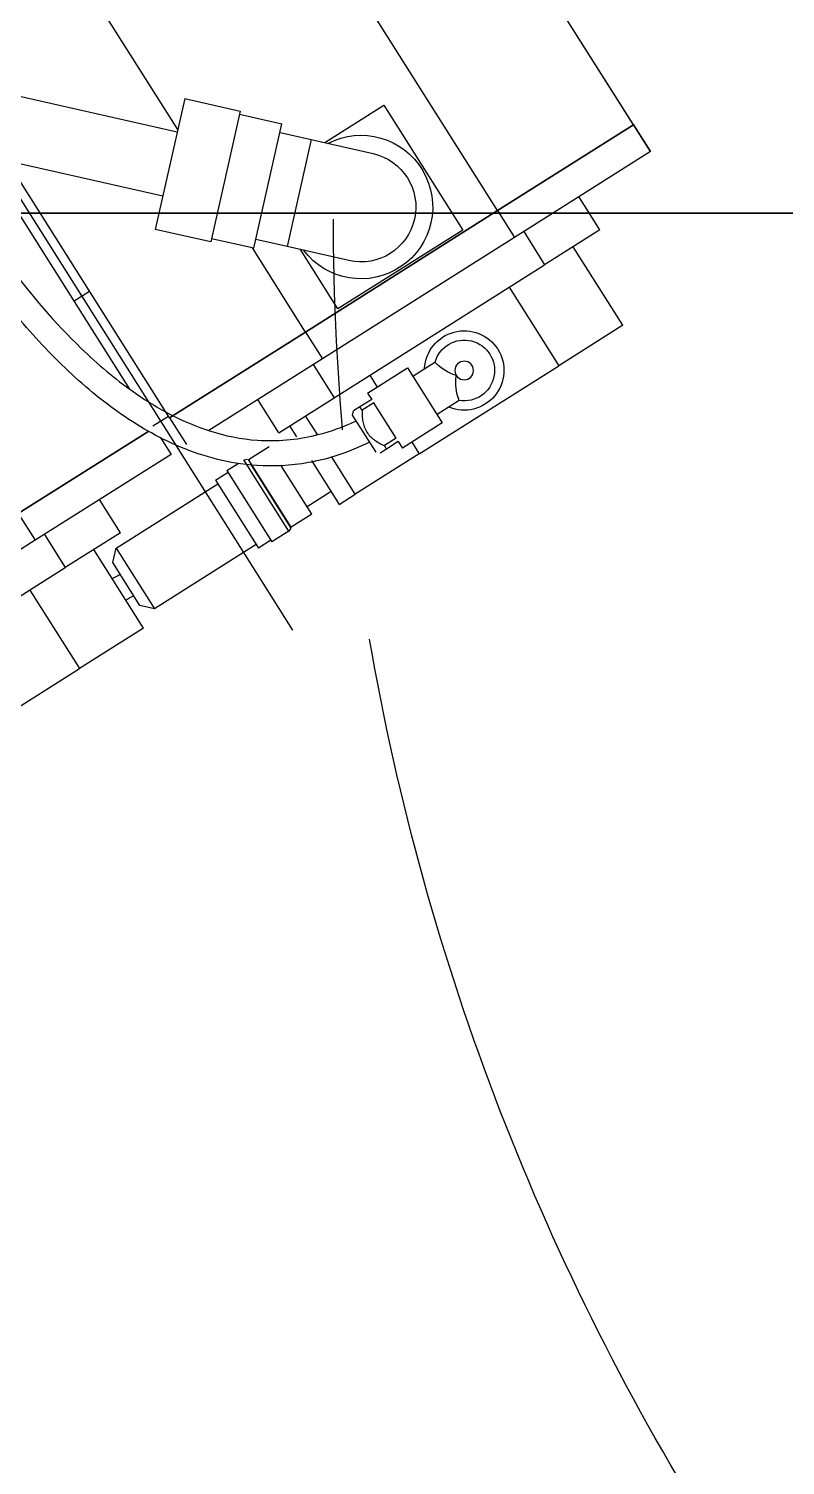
# Model space of a CAD drawing. Header units: millimetres. Extents: x 10462777 to 22643323, y 453826 to 1389191.
# Drawn here: x 11279049 to 11279228.3, y 583137.8 to 583478.1 of the extents above; entities that cross this region are included whole.
import ezdxf

# ---------------------------------------------------------------- set-up
doc = ezdxf.new("R2010")
doc.units = ezdxf.units.MM
doc.header["$LTSCALE"] = 200
doc.header["$MEASUREMENT"] = 0
doc.linetypes.add('CENTER2', pattern=[1.125, 0.75, -0.125, 0.125, -0.125])
doc.linetypes.add('PHANTOM', pattern=[2.5, 1.25, -0.25, 0.25, -0.25, 0.25, -0.25])
doc.layers.get('0').update_dxf_attribs({"linetype": 'CONTINUOUS'})
for name, color, linetype in [('$DDT_AUDIT_GENERATED_(1626)', 7, 'CONTINUOUS'), ('$DDT_AUDIT_GENERATED_(77F)', 7, 'CONTINUOUS'), ('$DDT_AUDIT_GENERATED_(7CC)', 7, 'CONTINUOUS'), ('$DDT_AUDIT_GENERATED_(7ED)', 7, 'CONTINUOUS'), ('DV1_DEFAULT', 7, 'CONTINUOUS'), ('DV4_Default', 7, 'CONTINUOUS')]:
    doc.layers.add(name, color=color, linetype=linetype)
doc.layers.add('LAYOUT', color=8, linetype='CONTINUOUS', lineweight=25)

# ---------------------------------------------------------------- blocks, each defined once
blk = doc.blocks.new('A$C1F6A7A18')
at = {"layer": '$DDT_AUDIT_GENERATED_(1626)', "color": 7, "linetype": 'Continuous', "ltscale": 25.4}
for points, knots in [([(-1381.95, 39.13), (-1381.66, 36.4), (-1380.62, 29.78), (-1376.68, 19.64), (-1370.58, 10.79), (-1363.72, 3.97), (-1356.52, -1.24), (-1348.87, -5.44), (-1338.37, -9.89), (-1324.3, -13.83), (-1306.82, -16.45), (-1286.09, -17.7), (-1262.28, -17.44), (-1235.52, -16.63), (-1213.29, -17.14), (-1196.07, -19.93), (-1184, -23.79), (-1173.25, -30.05), (-1164.49, -39.17), (-1159.32, -48.9), (-1156.89, -55.37), (-1156.09, -57.76)], [0.0170368, 0.0170368, 0.0170368, 0.0170368, 0.0357319, 0.0643153, 0.0880962, 0.1081491, 0.1296404, 0.1483088, 0.1675116, 0.2072936, 0.2475607, 0.2878062, 0.3485319, 0.409483, 0.4699374, 0.4995087, 0.528191, 0.5560649, 0.5837048, 0.6133102, 0.630318, 0.630318, 0.630318, 0.630318]), ([(-1247.32, -11.02), (-1249.45, -11.07), (-1258.34, -11.27), (-1276.21, -11.7), (-1300.68, -11.26), (-1320.95, -8.45), (-1334.47, -4.66), (-1342.79, -1.64), (-1351.31, 2.52), (-1360.1, 8.6), (-1368.3, 17.15), (-1373.53, 27.23), (-1375.48, 35.23), (-1375.93, 38.52), (-1376, 39.16)], [0.6418335, 0.6418335, 0.6418335, 0.6418335, 0.6561866, 0.7017564, 0.7622496, 0.8211276, 0.839313, 0.8572261, 0.8810005, 0.9032384, 0.9290884, 0.9598134, 0.9782928, 0.9827422, 0.9827422, 0.9827422, 0.9827422])]:
    blk.add_open_spline(points, degree=3, knots=knots, dxfattribs=at)
for points in [[(-1382.88, -27.53), (-1382.85, -28.27), (-1382.8, -28.98), (-1382.75, -29.69)], [(-1376.71, -29.69), (-1376.77, -28.99), (-1376.81, -28.27), (-1376.86, -27.53)]]:
    blk.add_open_spline(points, degree=3, dxfattribs=at)
at = {"layer": '$DDT_AUDIT_GENERATED_(77F)', "color": 7, "linetype": 'Continuous', "ltscale": 25.4}
for p, q in [((-1359.3, 132.18), (-1359.3, 94.1)), ((-1351.8, 132.18), (-1359.3, 132.18)), ((-1351.8, 132.18), (-1351.8, 94.1)), ((-1351.8, 94.1), (-1351.8, 132.18)), ((-1351.8, 132.18), (-1153.5, 132.18)), ((-1368.6, 112.18), (-1359.3, 112.18)), ((-1368.6, 112.18), (-1368.6, 96.68)), ((-1390.6, 104.68), (-1368.6, 104.68)), ((-1390.6, 104.68), (-1390.6, 86.71)), ((-1368.6, 37.68), (-1368.6, 96.68)), ((-1359.3, 96.68), (-1368.6, 96.68)), ((-1359.3, 94.1), (-1359.3, 40.25)), ((-1351.8, 94.1), (-1359.3, 94.1)), ((-1351.8, 94.1), (-1351.8, 40.25)), ((-1351.8, 40.25), (-1351.8, 94.1)), ((-1351.8, 94.1), (-1153.5, 94.1)), ((-1368.6, 86.71), (-1390.6, 86.71)), ((-1390.6, 47.64), (-1390.6, 86.71)), ((-1316.3, 84.68), (-1351.3, 84.68)), ((-1351.3, 84.68), (-1351.3, 49.68)), ((-1316.3, 68.06), (-1316.3, 84.68)), ((-1351.3, 49.68), (-1334.68, 49.68)), ((-1390.6, 47.64), (-1390.6, 29.68)), ((-1387.3, 47.64), (-1390.6, 47.64)), ((-1368.6, 47.64), (-1371.9, 47.64)), ((-1359.3, 37.68), (-1368.6, 37.68)), ((-1368.6, 22.18), (-1368.6, 37.68)), ((-1359.3, 40.25), (-1359.3, 8.42)), ((-1351.8, 40.25), (-1359.3, 40.25)), ((-1351.8, 40.25), (-1351.8, 2.18)), ((-1351.8, 2.18), (-1351.8, 40.25)), ((-1351.8, 40.25), (-1328.23, 40.25)), ((-1295.1, 40.25), (-1196.08, 40.25)), ((-1390.6, 25.18), (-1390.6, 29.68)), ((-1390.6, 29.68), (-1380.02, 29.68)), ((-1373.87, 29.68), (-1368.6, 29.68)), ((-1378.26, 25.18), (-1390.6, 25.18)), ((-1387, 25.18), (-1387, 18.48)), ((-1368.6, 25.18), (-1371.68, 25.18)), ((-1368.6, 22.18), (-1359.3, 22.18)), ((-1351.8, 2.18), (-1359.3, 2.18)), ((-1351.8, 2.18), (-1279.83, 2.18)), ((-1351.3, -2.18), (-1351.3, 2.18)), ((-1316.3, -2.18), (-1316.3, 2.18)), ((-1359.3, -2.18), (-1359.3, -40.25)), ((-1354.5, -2.18), (-1359.3, -2.18)), ((-1340.98, -2.18), (-1275.48, -2.18)), ((-1351.8, -3.67), (-1351.8, -40.25)), ((-1351.8, -40.25), (-1351.8, -3.67)), ((-1368.6, -22.18), (-1359.3, -22.18)), ((-1368.6, -22.18), (-1368.6, -37.68)), ((-1390.6, -29.68), (-1368.6, -29.68)), ((-1390.6, -29.68), (-1390.6, -47.64)), ((-1368.6, -96.68), (-1368.6, -37.68)), ((-1359.3, -37.68), (-1368.6, -37.68)), ((-1359.3, -40.25), (-1359.3, -94.1)), ((-1351.8, -40.25), (-1359.3, -40.25)), ((-1368.6, -47.64), (-1390.6, -47.64)), ((-1390.6, -86.71), (-1390.6, -47.64))]:
    blk.add_line(p, q, dxfattribs=at)
at = {"layer": '$DDT_AUDIT_GENERATED_(7CC)', "color": 7, "linetype": 'Continuous', "ltscale": 25.4}
for p, q in [((-1385, 62.4), (-1385, 56.18)), ((-1374.2, 56.18), (-1374.2, 62.38)), ((-1387.3, 56.18), (-1387.3, 44.98)), ((-1371.9, 56.18), (-1387.3, 56.18)), ((-1371.9, 44.98), (-1371.9, 56.18)), ((-1385.5, 44.98), (-1387.3, 44.98)), ((-1385.5, 44.98), (-1385.5, 41.68)), ((-1384.55, 44.98), (-1374.65, 44.98)), ((-1384.55, 44.98), (-1384.55, 41.68)), ((-1374.65, 44.98), (-1374.65, 41.68)), ((-1371.9, 44.98), (-1373.7, 44.98)), ((-1373.7, 44.98), (-1373.7, 41.68)), ((-1385.5, 41.68), (-1384.55, 41.68)), ((-1385.5, 41.68), (-1385.5, 39.88)), ((-1374.65, 41.68), (-1373.7, 41.68)), ((-1373.7, 41.68), (-1373.7, 39.88)), ((-1384.8, 39.18), (-1374.4, 39.18)), ((-1374.4, 39.18), (-1373.7, 39.88)), ((-1389.1, 18.48), (-1375.33, 18.48)), ((-1389.1, 18.48), (-1389.1, 12.68)), ((-1370.1, 12.68), (-1370.1, 18.48)), ((-1389.25, 12.53), (-1389.6, 11.68)), ((-1389.6, 11.68), (-1389.6, 6.98)), ((-1389.6, 11.68), (-1369.6, 11.68)), ((-1371.18, 12.53), (-1389.25, 12.53)), ((-1389.1, 12.68), (-1370.1, 12.68)), ((-1369.6, 11.68), (-1369.95, 12.53)), ((-1369.6, 6.98), (-1389.6, 6.98)), ((-1389.1, 6.98), (-1389.1, 3.48)), ((-1370.1, 3.48), (-1370.1, 6.98)), ((-1369.6, 6.98), (-1369.6, 10.17)), ((-1370.1, 3.48), (-1389.1, 3.48)), ((-1388.1, 3.48), (-1388.1, -25.02)), ((-1371.1, -25.02), (-1371.1, 3.48)), ((-1388.1, -25.02), (-1385.6, -27.52)), ((-1371.1, -25.02), (-1388.1, -25.02)), ((-1373.6, -27.52), (-1371.1, -25.02)), ((-1385.6, -27.52), (-1373.6, -27.52))]:
    blk.add_line(p, q, dxfattribs=at)
blk.add_circle((-1379.6, 67.18), 2.2, dxfattribs=at)
for centre, radius, start, end in [((-1379.6, 67.18), 9.4, 305.0624, 234.9376), ((-1379.6, 67.18), 7.2, 318.4122, 221.5878), ((-1386.79, 73.08), 10.83, 279.5914, 311.5909), ((-1372.42, 73.06), 10.82, 228.3851, 260.4325)]:
    blk.add_arc(centre, radius, start, end, dxfattribs=at)
blk.add_open_spline([(-1374.65, 41.68), (-1375.02, 41.44), (-1375.4, 41.21), (-1376.19, 40.78), (-1376.59, 40.59), (-1377.41, 40.26), (-1377.83, 40.12), (-1378.48, 39.98), (-1378.69, 39.94), (-1379.14, 39.89), (-1379.37, 39.88), (-1380.04, 39.87), (-1380.48, 39.92), (-1381.13, 40.07), (-1381.35, 40.13), (-1381.78, 40.26), (-1381.99, 40.34), (-1382.61, 40.59), (-1383.01, 40.78), (-1383.79, 41.2), (-1384.17, 41.43), (-1384.55, 41.68)], degree=3, knots=[0, 0, 0, 0, 0.125, 0.125, 0.25, 0.25, 0.375, 0.375, 0.4375, 0.4375, 0.5, 0.5, 0.625, 0.625, 0.6875, 0.6875, 0.75, 0.75, 0.875, 0.875, 1, 1, 1, 1], dxfattribs=at)
at = {"layer": '$DDT_AUDIT_GENERATED_(7ED)', "color": 7, "linetype": 'Continuous', "ltscale": 25.4}
for p, q in [((-1314, 65.76), (-1324.61, 76.37)), ((-1314, 65.76), (-1332.39, 47.38)), ((-1308.63, 60.39), (-1314, 65.76)), ((-1328.5, 40.52), (-1307.14, 61.87)), ((-1299.86, 54.59), (-1307.14, 61.87)), ((-1342.99, 57.98), (-1332.39, 47.38)), ((-1299.29, 55.15), (-1321.78, 32.67)), ((-1289.75, 45.61), (-1299.29, 55.15)), ((-1332.39, 47.38), (-1327.01, 42)), ((-1289.75, 45.61), (-1312.23, 23.12)), ((-1328.5, 40.52), (-1321.21, 33.23)), ((-1264.36, 8.77), (-1295.47, 39.88)), ((-1321.78, 32.67), (-1312.23, 23.12)), ((-1306.51, 28.85), (-1275.39, -2.26))]:
    blk.add_line(p, q, dxfattribs=at)
for radius, start, end in [(17, 4.8808, 265.1192), (13, 45, 225)]:
    blk.add_arc((-1333.8, 67.18), radius, start, end, dxfattribs=at)
at = {"layer": 'DV4_Default', "color": 7, "linetype": 'Continuous', "ltscale": 25.4}
blk.add_line((-1359.3, 132.18), (-1169.54, 132.18), dxfattribs=at)
at = {"layer": 'DV4_Default', "color": 1, "linetype": 'CENTER2', "ltscale": 25.4}
blk.add_line((-1409.93, 0), (54.05, 0), dxfattribs=at)
blk = doc.blocks.new('A$C7DA30AB0')
at = {"layer": 'DV1_DEFAULT', "color": 1, "linetype": 'CENTER2', "ltscale": 7}
for p, q in [((5992.89, 3025.99, 0), (0, 3025.99, 0)), ((59.09, 3025.99, 0), (6051.98, 3025.99, 0))]:
    blk.add_line(p, q, dxfattribs=at)
at = {"layer": 'LAYOUT', "color": 6, "linetype": 'PHANTOM'}
for centre, radius in [((3030.45, 3025.99, 0), 2693.02), ((3025.99, 3025.99, 0), 589.24)]:
    blk.add_circle(centre, radius, dxfattribs=at)

msp = doc.modelspace()

# ---------------------------------------------------------------- block references
at = {"ltscale": 10}
msp.add_blockref('A$C7DA30AB0', (11276684.40366, 580408.4363, 0), dxfattribs=at)
at = {"xscale": -1, "rotation": 302.2848237538398}
msp.add_blockref('A$C1F6A7A18', (11278358.49284, 584527.58293, 8.6), dxfattribs=at)

doc.saveas('drawing.dxf')
